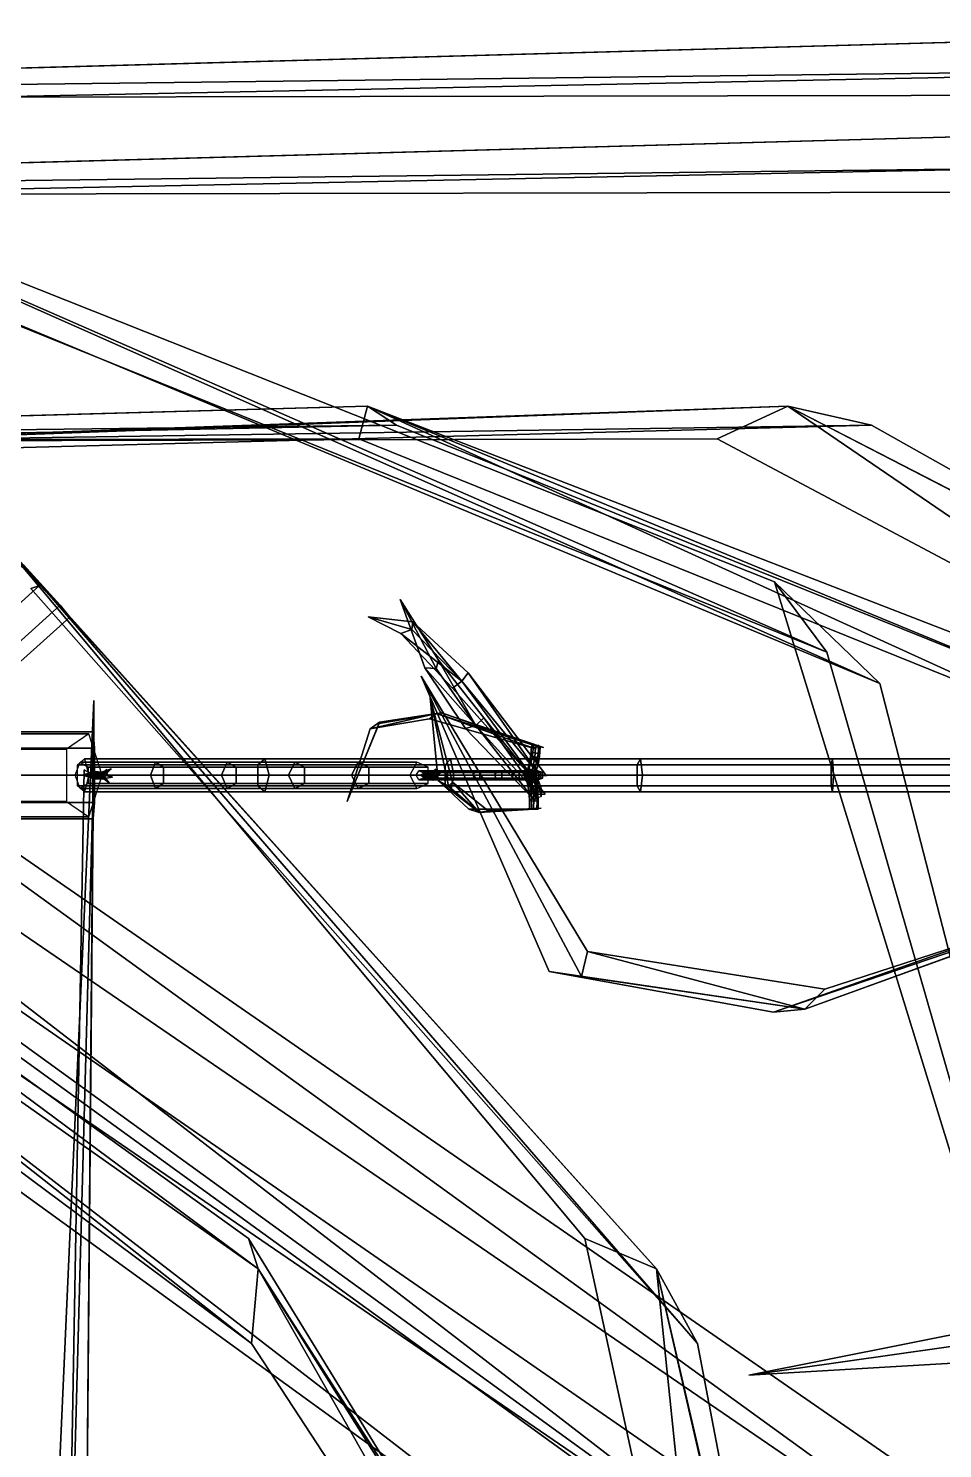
# Model space of a CAD drawing. Header units: metres. Extents: x -236 to 197, y -84 to 78.
# Drawn here: x 117.53 to 139.28, y -16.02 to 17.78 of the extents above; entities that cross this region are included whole.
import ezdxf

# ---------------------------------------------------------------- set-up
doc = ezdxf.new("R2010")
doc.units = ezdxf.units.M

msp = doc.modelspace()

# ---------------------------------------------------------------- linework, layer by layer
at = {"layer": 'Lacypla_Intrnd', "color": 3}
for points in [[(113.097, 0.991, 480.219), (118.965, 0.991, 483.172), (118.441, 0.622, 484.213), (112.522, 0.622, 481.233)], [(113.45, 0, 479.596), (119.287, 0, 482.532), (118.965, 0.991, 483.172), (113.097, 0.991, 480.219)], [(112.522, 0.622, 481.233), (118.441, 0.622, 484.213), (118.441, -0.622, 484.213), (112.522, -0.622, 481.233)], [(113.097, -0.991, 480.219), (118.965, -0.991, 483.172), (119.287, 0, 482.532), (113.45, 0, 479.596)], [(118.764, 0.314, 483.554), (120.556, 0.314, 484.627), (120.439, 0, 484.822), (118.647, 0, 483.748)], [(118.647, 0, 483.748), (120.439, 0, 484.822), (120.556, -0.314, 484.627), (118.764, -0.314, 483.554)], [(118.954, 0.197, 483.236), (120.746, 0.197, 484.31), (120.556, 0.314, 484.627), (118.764, 0.314, 483.554)], [(118.954, -0.197, 483.236), (120.746, -0.197, 484.31), (120.746, 0.197, 484.31), (118.954, 0.197, 483.236)], [(120.556, 0.314, 484.627), (122.257, 0.314, 485.826), (122.126, 0, 486.012), (120.439, 0, 484.822)], [(120.439, 0, 484.822), (122.126, 0, 486.012), (122.257, -0.314, 485.826), (120.556, -0.314, 484.627)], [(120.746, 0.197, 484.31), (122.47, 0.197, 485.524), (122.257, 0.314, 485.826), (120.556, 0.314, 484.627)], [(120.746, -0.197, 484.31), (122.47, -0.197, 485.524), (122.47, 0.197, 485.524), (120.746, 0.197, 484.31)], [(122.257, 0.314, 485.826), (123.866, 0.314, 487.146), (123.722, 0, 487.322), (122.126, 0, 486.012)], [(122.126, 0, 486.012), (123.722, 0, 487.322), (123.866, -0.314, 487.146), (122.257, -0.314, 485.826)], [(122.47, 0.197, 485.524), (124.1, 0.197, 486.861), (123.866, 0.314, 487.146), (122.257, 0.314, 485.826)], [(122.47, -0.197, 485.524), (124.1, -0.197, 486.861), (124.1, 0.197, 486.861), (122.47, 0.197, 485.524)], [(123.866, 0.314, 487.146), (125.373, 0.314, 488.582), (125.216, 0, 488.746), (123.722, 0, 487.322)], [(123.722, 0, 487.322), (125.216, 0, 488.746), (125.373, -0.314, 488.582), (123.866, -0.314, 487.146)], [(124.1, 0.197, 486.861), (125.628, 0.197, 488.314), (125.373, 0.314, 488.582), (123.866, 0.314, 487.146)], [(124.1, -0.197, 486.861), (125.628, -0.197, 488.314), (125.628, 0.197, 488.314), (124.1, 0.197, 486.861)], [(125.373, 0.314, 488.582), (126.77, 0.314, 490.124), (126.602, 0, 490.276), (125.216, 0, 488.746)], [(125.216, 0, 488.746), (126.602, 0, 490.276), (126.77, -0.314, 490.124), (125.373, -0.314, 488.582)], [(125.628, 0.197, 488.314), (127.044, 0.197, 489.875), (126.77, 0.314, 490.124), (125.373, 0.314, 488.582)], [(125.628, -0.197, 488.314), (127.044, -0.197, 489.875), (127.044, 0.197, 489.875), (125.628, 0.197, 488.314)], [(118.764, -0.314, 483.554), (120.556, -0.314, 484.627), (120.746, -0.197, 484.31), (118.954, -0.197, 483.236)], [(120.556, -0.314, 484.627), (122.257, -0.314, 485.826), (122.47, -0.197, 485.524), (120.746, -0.197, 484.31)], [(122.257, -0.314, 485.826), (123.866, -0.314, 487.146), (124.1, -0.197, 486.861), (122.47, -0.197, 485.524)], [(123.866, -0.314, 487.146), (125.373, -0.314, 488.582), (125.628, -0.197, 488.314), (124.1, -0.197, 486.861)], [(125.373, -0.314, 488.582), (126.77, -0.314, 490.124), (127.044, -0.197, 489.875), (125.628, -0.197, 488.314)], [(112.522, -0.622, 481.233), (118.441, -0.622, 484.213), (118.965, -0.991, 483.172), (113.097, -0.991, 480.219)]]:
    msp.add_3dface(points, dxfattribs=at)
at = {"layer": 'Lacypla_Leaf', "color": 3}
for points in [[(92.411, 16.139, 301.351), (151.398, 17.776, 301.731), (90.454, 16.091, 298.095)], [(92.411, 16.139, 301.351), (90.454, 16.091, 298.095), (151.398, 17.776, 301.731)], [(90.454, 16.091, 298.095), (151.635, 16.201, 296.396), (151.398, 17.776, 301.731)], [(90.454, 16.091, 298.095), (151.398, 17.776, 301.731), (151.635, 16.201, 296.396)], [(152.168, 16.866, 306.889), (92.411, 16.139, 301.351), (151.398, 17.776, 301.731)], [(152.168, 16.866, 306.889), (151.398, 17.776, 301.731), (92.411, 16.139, 301.351)], [(92.411, 16.139, 301.351), (152.168, 16.866, 306.889), (89.847, 15.6, 303.943)], [(92.411, 16.139, 301.351), (89.847, 15.6, 303.943), (152.168, 16.866, 306.889)], [(107.203, 15.77, 506.805), (136.524, 2.932, 517.215), (106.753, 14.963, 511.409)], [(107.203, 15.77, 506.805), (106.753, 14.963, 511.409), (136.524, 2.932, 517.215)], [(108.556, 14.373, 502.265), (137.781, 2.184, 510.312), (107.203, 15.77, 506.805)], [(108.556, 14.373, 502.265), (107.203, 15.77, 506.805), (137.781, 2.184, 510.312)], [(107.203, 15.77, 506.805), (137.781, 2.184, 510.312), (135.28, 4.603, 514.048)], [(107.203, 15.77, 506.805), (135.28, 4.603, 514.048), (137.781, 2.184, 510.312)], [(135.28, 4.603, 514.048), (136.524, 2.932, 517.215), (107.203, 15.77, 506.805)], [(135.28, 4.603, 514.048), (107.203, 15.77, 506.805), (136.524, 2.932, 517.215)], [(90.239, 13.826, 645.69), (140.774, 15.229, 646.016), (88.562, 13.785, 642.901)], [(90.239, 13.826, 645.69), (88.562, 13.785, 642.901), (140.774, 15.229, 646.016)], [(88.562, 13.785, 642.901), (140.977, 13.88, 641.446), (140.774, 15.229, 646.016)], [(88.562, 13.785, 642.901), (140.774, 15.229, 646.016), (140.977, 13.88, 641.446)], [(141.433, 14.45, 650.435), (90.239, 13.826, 645.69), (140.774, 15.229, 646.016)], [(141.433, 14.45, 650.435), (140.774, 15.229, 646.016), (90.239, 13.826, 645.69)], [(90.239, 13.826, 645.69), (141.433, 14.45, 650.435), (88.042, 13.364, 647.911)], [(90.239, 13.826, 645.69), (88.042, 13.364, 647.911), (141.433, 14.45, 650.435)], [(98.476, 9.164, 306.583), (146.607, -23.775, 297.598), (97.439, 11.866, 304.12)], [(98.476, 9.164, 306.583), (97.439, 11.866, 304.12), (146.607, -23.775, 297.598)], [(97.439, 11.866, 304.12), (146.809, -22.301, 292.233), (146.607, -23.775, 297.598)], [(97.439, 11.866, 304.12), (146.607, -23.775, 297.598), (146.809, -22.301, 292.233)], [(95.435, 7.851, 650.173), (136.669, -20.369, 642.475), (94.547, 10.166, 648.063)], [(95.435, 7.851, 650.173), (94.547, 10.166, 648.063), (136.669, -20.369, 642.475)], [(94.547, 10.166, 648.063), (136.842, -19.105, 637.879), (136.669, -20.369, 642.475)], [(94.547, 10.166, 648.063), (136.669, -20.369, 642.475), (136.842, -19.105, 637.879)], [(98.476, 9.164, 306.583), (145.817, -27.362, 301.411), (95.668, 9, 308.965)], [(98.476, 9.164, 306.583), (95.668, 9, 308.965), (145.817, -27.362, 301.411)], [(145.817, -27.362, 301.411), (98.476, 9.164, 306.583), (146.607, -23.775, 297.598)], [(145.817, -27.362, 301.411), (146.607, -23.775, 297.598), (98.476, 9.164, 306.583)], [(96.641, 7.976, 742.386), (125.595, 8.785, 739.004), (95.484, 7.952, 740.907)], [(96.641, 7.976, 742.386), (95.484, 7.952, 740.907), (125.595, 8.785, 739.004)], [(95.484, 7.952, 740.907), (125.388, 8.007, 736.373), (125.595, 8.785, 739.004)], [(95.484, 7.952, 740.907), (125.595, 8.785, 739.004), (125.388, 8.007, 736.373)], [(126.285, 8.335, 741.487), (96.641, 7.976, 742.386), (125.595, 8.785, 739.004)], [(126.285, 8.335, 741.487), (125.595, 8.785, 739.004), (96.641, 7.976, 742.386)], [(113.872, 7.976, 446.71), (135.597, 8.785, 427.273), (112.074, 7.952, 446.167)], [(113.872, 7.976, 446.71), (112.074, 7.952, 446.167), (135.597, 8.785, 427.273)], [(112.074, 7.952, 446.167), (133.913, 8.007, 425.241), (135.597, 8.785, 427.273)], [(112.074, 7.952, 446.167), (135.597, 8.785, 427.273), (133.913, 8.007, 425.241)], [(137.59, 8.335, 428.906), (113.872, 7.976, 446.71), (135.597, 8.785, 427.273)], [(137.59, 8.335, 428.906), (135.597, 8.785, 427.273), (113.872, 7.976, 446.71)], [(125.388, 8.007, 736.373), (142.19, 1.217, 734.696), (125.595, 8.785, 739.004)], [(125.388, 8.007, 736.373), (125.595, 8.785, 739.004), (142.19, 1.217, 734.696)], [(125.595, 8.785, 739.004), (142.19, 1.217, 734.696), (141.639, 2.564, 737.14)], [(125.595, 8.785, 739.004), (141.639, 2.564, 737.14), (142.19, 1.217, 734.696)], [(141.639, 2.564, 737.14), (142.921, 1.633, 738.536), (125.595, 8.785, 739.004)], [(141.639, 2.564, 737.14), (125.595, 8.785, 739.004), (142.921, 1.633, 738.536)], [(125.595, 8.785, 739.004), (142.921, 1.633, 738.536), (126.285, 8.335, 741.487)], [(125.595, 8.785, 739.004), (126.285, 8.335, 741.487), (142.921, 1.633, 738.536)], [(133.913, 8.007, 425.241), (146.684, 1.217, 414.196), (135.597, 8.785, 427.273)], [(133.913, 8.007, 425.241), (135.597, 8.785, 427.273), (146.684, 1.217, 414.196)], [(135.597, 8.785, 427.273), (146.684, 1.217, 414.196), (147.641, 2.564, 416.51)], [(135.597, 8.785, 427.273), (147.641, 2.564, 416.51), (146.684, 1.217, 414.196)], [(147.641, 2.564, 416.51), (149.493, 1.633, 416.914), (135.597, 8.785, 427.273)], [(147.641, 2.564, 416.51), (135.597, 8.785, 427.273), (149.493, 1.633, 416.914)], [(135.597, 8.785, 427.273), (149.493, 1.633, 416.914), (137.59, 8.335, 428.906)], [(135.597, 8.785, 427.273), (137.59, 8.335, 428.906), (149.493, 1.633, 416.914)], [(96.641, 7.976, 742.386), (126.285, 8.335, 741.487), (95.54, 7.709, 743.812)], [(96.641, 7.976, 742.386), (95.54, 7.709, 743.812), (126.285, 8.335, 741.487)], [(113.872, 7.976, 446.71), (137.59, 8.335, 428.906), (113.793, 7.709, 448.51)], [(113.872, 7.976, 446.71), (113.793, 7.709, 448.51), (137.59, 8.335, 428.906)], [(95.435, 7.851, 650.173), (135.993, -23.441, 645.742), (93.029, 7.711, 652.213)], [(95.435, 7.851, 650.173), (93.029, 7.711, 652.213), (135.993, -23.441, 645.742)], [(135.993, -23.441, 645.742), (95.435, 7.851, 650.173), (136.669, -20.369, 642.475)], [(135.993, -23.441, 645.742), (136.669, -20.369, 642.475), (95.435, 7.851, 650.173)], [(99.932, 4.529, 744.585), (122.995, -11.749, 737.267), (99.275, 5.864, 743.44)], [(99.932, 4.529, 744.585), (99.275, 5.864, 743.44), (122.995, -11.749, 737.267)], [(99.275, 5.864, 743.44), (122.77, -11.021, 734.623), (122.995, -11.749, 737.267)], [(99.275, 5.864, 743.44), (122.995, -11.749, 737.267), (122.77, -11.021, 734.623)], [(117.829, 4.529, 446.613), (132.471, -11.749, 427.35), (116.632, 5.864, 446.055)], [(117.829, 4.529, 446.613), (116.632, 5.864, 446.055), (132.471, -11.749, 427.35)], [(116.632, 5.864, 446.055), (130.764, -11.021, 425.318), (132.471, -11.749, 427.35)], [(116.632, 5.864, 446.055), (132.471, -11.749, 427.35), (130.764, -11.021, 425.318)], [(99.932, 4.529, 744.585), (122.838, -13.522, 739.185), (98.699, 4.448, 745.923)], [(99.932, 4.529, 744.585), (98.699, 4.448, 745.923), (122.838, -13.522, 739.185)], [(122.838, -13.522, 739.185), (99.932, 4.529, 744.585), (122.995, -11.749, 737.267)], [(122.838, -13.522, 739.185), (122.995, -11.749, 737.267), (99.932, 4.529, 744.585)], [(117.829, 4.529, 446.613), (133.447, -13.522, 429.008), (117.591, 4.448, 448.417)], [(117.829, 4.529, 446.613), (117.591, 4.448, 448.417), (133.447, -13.522, 429.008)], [(133.447, -13.522, 429.008), (117.829, 4.529, 446.613), (132.471, -11.749, 427.35)], [(133.447, -13.522, 429.008), (132.471, -11.749, 427.35), (117.829, 4.529, 446.613)], [(137.781, 2.184, 510.312), (146.809, -32.825, 513.619), (135.28, 4.603, 514.048)], [(137.781, 2.184, 510.312), (135.28, 4.603, 514.048), (146.809, -32.825, 513.619)], [(146.809, -32.825, 513.619), (136.524, 2.932, 517.215), (135.28, 4.603, 514.048)], [(146.809, -32.825, 513.619), (135.28, 4.603, 514.048), (136.524, 2.932, 517.215)], [(126.962, 2.559, 498.862), (126.371, 4.184, 497.772), (127.23, 2.539, 498.962)], [(126.962, 2.559, 498.862), (127.23, 2.539, 498.962), (126.371, 4.184, 497.772)], [(126.371, 4.184, 497.772), (127.287, 2.742, 499), (127.23, 2.539, 498.962)], [(126.371, 4.184, 497.772), (127.23, 2.539, 498.962), (127.287, 2.742, 499)], [(126.393, 3.378, 496.592), (125.612, 3.774, 494.745), (126.655, 3.472, 496.664)], [(126.393, 3.378, 496.592), (126.655, 3.472, 496.664), (125.612, 3.774, 494.745)], [(125.612, 3.774, 494.745), (126.675, 3.656, 496.558), (126.655, 3.472, 496.664)], [(125.612, 3.774, 494.745), (126.655, 3.472, 496.664), (126.675, 3.656, 496.558)], [(100.392, 0, 308.236), (125.775, -44.941, 279.628), (101.199, 3.609, 307.363)], [(100.392, 0, 308.236), (101.199, 3.609, 307.363), (125.775, -44.941, 279.628)], [(101.199, 3.609, 307.363), (127.384, -41.597, 275.477), (125.775, -44.941, 279.628)], [(101.199, 3.609, 307.363), (125.775, -44.941, 279.628), (127.384, -41.597, 275.477)], [(127.84, 2.244, 497.047), (126.393, 3.378, 496.592), (126.655, 3.472, 496.664)], [(127.84, 2.244, 497.047), (126.655, 3.472, 496.664), (126.393, 3.378, 496.592)], [(126.655, 3.472, 496.664), (126.675, 3.656, 496.558), (127.84, 2.244, 497.047)], [(126.655, 3.472, 496.664), (127.84, 2.244, 497.047), (126.675, 3.656, 496.558)], [(127.84, 2.244, 497.047), (126.675, 3.656, 496.558), (127.993, 2.44, 496.957)], [(127.84, 2.244, 497.047), (127.993, 2.44, 496.957), (126.675, 3.656, 496.558)], [(97.077, 0, 651.589), (118.822, -38.501, 627.08), (97.767, 3.092, 650.841)], [(97.077, 0, 651.589), (97.767, 3.092, 650.841), (118.822, -38.501, 627.08)], [(97.767, 3.092, 650.841), (120.201, -35.637, 623.524), (118.822, -38.501, 627.08)], [(97.767, 3.092, 650.841), (118.822, -38.501, 627.08), (120.201, -35.637, 623.524)], [(127.619, 2.077, 497.025), (126.393, 3.378, 496.592), (127.84, 2.244, 497.047)], [(127.619, 2.077, 497.025), (127.84, 2.244, 497.047), (126.393, 3.378, 496.592)], [(127.23, 2.539, 498.962), (127.287, 2.742, 499), (128.174, 1.187, 498.38)], [(127.23, 2.539, 498.962), (128.174, 1.187, 498.38), (127.287, 2.742, 499)], [(128.174, 1.187, 498.38), (127.287, 2.742, 499), (128.362, 1.366, 498.43)], [(128.174, 1.187, 498.38), (128.362, 1.366, 498.43), (127.287, 2.742, 499)], [(127.93, 1.114, 498.268), (126.962, 2.559, 498.862), (128.174, 1.187, 498.38)], [(127.93, 1.114, 498.268), (128.174, 1.187, 498.38), (126.962, 2.559, 498.862)], [(128.174, 1.187, 498.38), (126.962, 2.559, 498.862), (127.23, 2.539, 498.962)], [(128.174, 1.187, 498.38), (127.23, 2.539, 498.962), (126.962, 2.559, 498.862)], [(127.993, 2.44, 496.957), (129.686, 0, 496.557), (127.84, 2.244, 497.047)], [(127.993, 2.44, 496.957), (127.84, 2.244, 497.047), (129.686, 0, 496.557)], [(129.686, 0, 496.557), (127.993, 2.44, 496.957), (129.856, -0.013, 496.487)], [(129.686, 0, 496.557), (129.856, -0.013, 496.487), (127.993, 2.44, 496.957)], [(130.834, -4.189, 475.493), (126.871, 2.36, 474.424), (130.691, -4.786, 476.39)], [(130.834, -4.189, 475.493), (130.691, -4.786, 476.39), (126.871, 2.36, 474.424)], [(126.871, 2.36, 474.424), (129.915, -4.669, 476.581), (130.691, -4.786, 476.39)], [(126.871, 2.36, 474.424), (130.691, -4.786, 476.39), (129.915, -4.669, 476.581)], [(129.629, -0.18, 496.573), (127.619, 2.077, 497.025), (127.84, 2.244, 497.047)], [(129.629, -0.18, 496.573), (127.84, 2.244, 497.047), (127.619, 2.077, 497.025)], [(129.686, 0, 496.557), (127.84, 2.244, 497.047), (129.629, -0.18, 496.573)], [(129.686, 0, 496.557), (129.629, -0.18, 496.573), (127.84, 2.244, 497.047)], [(119.085, 1.784, 445.995), (118.091, -20.557, 425.63), (118.879, -22.209, 427.683)], [(119.085, 1.784, 445.995), (118.879, -22.209, 427.683), (118.091, -20.557, 425.63)], [(119.079, 0, 446.582), (118.879, -22.209, 427.683), (119.085, 1.784, 445.995)], [(119.079, 0, 446.582), (119.085, 1.784, 445.995), (118.879, -22.209, 427.683)], [(127.276, -0.123, 500.118), (127.085, 1.848, 500.625), (127.528, -0.259, 500.149)], [(127.276, -0.123, 500.118), (127.528, -0.259, 500.149), (127.085, 1.848, 500.625)], [(127.085, 1.848, 500.625), (127.617, -0.165, 500.318), (127.528, -0.259, 500.149)], [(127.085, 1.848, 500.625), (127.528, -0.259, 500.149), (127.617, -0.165, 500.318)], [(127.071, 1.346, 494.837), (125.663, 1.108, 493.678), (127.242, 1.472, 494.658)], [(127.071, 1.346, 494.837), (127.242, 1.472, 494.658), (125.663, 1.108, 493.678)], [(127.242, 1.472, 494.658), (125.663, 1.108, 493.678), (125.882, 1.266, 493.579)], [(127.242, 1.472, 494.658), (125.882, 1.266, 493.579), (125.663, 1.108, 493.678)], [(127.242, 1.472, 494.658), (125.876, 1.235, 493.368), (127.358, 1.491, 494.421)], [(127.242, 1.472, 494.658), (127.358, 1.491, 494.421), (125.876, 1.235, 493.368)], [(125.882, 1.266, 493.579), (125.876, 1.235, 493.368), (127.242, 1.472, 494.658)], [(125.882, 1.266, 493.579), (127.242, 1.472, 494.658), (125.876, 1.235, 493.368)], [(129.59, 0.632, 496.415), (127.071, 1.346, 494.837), (127.242, 1.472, 494.658)], [(129.59, 0.632, 496.415), (127.242, 1.472, 494.658), (127.071, 1.346, 494.837)], [(127.358, 1.491, 494.421), (129.606, 0.691, 496.235), (127.242, 1.472, 494.658)], [(127.358, 1.491, 494.421), (127.242, 1.472, 494.658), (129.606, 0.691, 496.235)], [(129.606, 0.691, 496.235), (127.242, 1.472, 494.658), (129.59, 0.632, 496.415)], [(129.606, 0.691, 496.235), (129.59, 0.632, 496.415), (127.242, 1.472, 494.658)], [(129.606, 0.691, 496.235), (127.358, 1.491, 494.421), (129.783, 0.662, 496.194)], [(129.606, 0.691, 496.235), (129.783, 0.662, 496.194), (127.358, 1.491, 494.421)], [(128.362, 1.366, 498.43), (129.656, -0.458, 496.434), (128.174, 1.187, 498.38)], [(128.362, 1.366, 498.43), (128.174, 1.187, 498.38), (129.656, -0.458, 496.434)], [(129.656, -0.458, 496.434), (128.362, 1.366, 498.43), (129.825, -0.449, 496.362)], [(129.656, -0.458, 496.434), (129.825, -0.449, 496.362), (128.362, 1.366, 498.43)], [(125.663, 1.108, 493.678), (125.111, -0.624, 492.744), (125.882, 1.266, 493.579)], [(125.663, 1.108, 493.678), (125.882, 1.266, 493.579), (125.111, -0.624, 492.744)], [(125.111, -0.624, 492.744), (125.876, 1.235, 493.368), (125.882, 1.266, 493.579)], [(125.111, -0.624, 492.744), (125.882, 1.266, 493.579), (125.876, 1.235, 493.368)], [(129.569, -0.593, 496.333), (127.93, 1.114, 498.268), (128.174, 1.187, 498.38)], [(129.569, -0.593, 496.333), (128.174, 1.187, 498.38), (127.93, 1.114, 498.268)], [(129.656, -0.458, 496.434), (128.174, 1.187, 498.38), (129.569, -0.593, 496.333)], [(129.656, -0.458, 496.434), (129.569, -0.593, 496.333), (128.174, 1.187, 498.38)], [(116.265, -41.866, 628.725), (97.077, 0, 651.589), (118.822, -38.501, 627.08)], [(116.265, -41.866, 628.725), (118.822, -38.501, 627.08), (97.077, 0, 651.589)], [(100.392, 0, 308.236), (122.79, -48.869, 281.548), (97.612, 0.262, 310.642)], [(100.392, 0, 308.236), (97.612, 0.262, 310.642), (122.79, -48.869, 281.548)], [(119.079, 0, 446.582), (118.423, -24.15, 429.377), (118.86, 0.129, 448.386)], [(119.079, 0, 446.582), (118.86, 0.129, 448.386), (118.423, -24.15, 429.377)], [(118.423, -24.15, 429.377), (119.079, 0, 446.582), (118.879, -22.209, 427.683)], [(118.423, -24.15, 429.377), (118.879, -22.209, 427.683), (119.079, 0, 446.582)], [(122.79, -48.869, 281.548), (100.392, 0, 308.236), (125.775, -44.941, 279.628)], [(122.79, -48.869, 281.548), (125.775, -44.941, 279.628), (100.392, 0, 308.236)], [(128.008, -0.809, 498.577), (127.276, -0.123, 500.118), (128.251, -0.888, 498.686)], [(128.008, -0.809, 498.577), (128.251, -0.888, 498.686), (127.276, -0.123, 500.118)], [(128.251, -0.888, 498.686), (127.276, -0.123, 500.118), (127.528, -0.259, 500.149)], [(128.251, -0.888, 498.686), (127.528, -0.259, 500.149), (127.276, -0.123, 500.118)], [(127.528, -0.259, 500.149), (127.617, -0.165, 500.318), (128.251, -0.888, 498.686)], [(127.528, -0.259, 500.149), (128.251, -0.888, 498.686), (127.617, -0.165, 500.318)], [(128.251, -0.888, 498.686), (127.617, -0.165, 500.318), (128.464, -0.842, 498.836)], [(128.251, -0.888, 498.686), (128.464, -0.842, 498.836), (127.617, -0.165, 500.318)], [(129.457, -0.803, 495.886), (128.008, -0.809, 498.577), (128.251, -0.888, 498.686)], [(129.457, -0.803, 495.886), (128.251, -0.888, 498.686), (128.008, -0.809, 498.577)], [(129.559, -0.806, 496.046), (128.251, -0.888, 498.686), (129.457, -0.803, 495.886)], [(129.559, -0.806, 496.046), (129.457, -0.803, 495.886), (128.251, -0.888, 498.686)], [(128.464, -0.842, 498.836), (129.559, -0.806, 496.046), (128.251, -0.888, 498.686)], [(128.464, -0.842, 498.836), (128.251, -0.888, 498.686), (129.559, -0.806, 496.046)], [(129.559, -0.806, 496.046), (128.464, -0.842, 498.836), (129.732, -0.779, 495.99)], [(129.559, -0.806, 496.046), (129.732, -0.779, 495.99), (128.464, -0.842, 498.836)], [(144.131, -2.614, 487.286), (135.252, -5.639, 480.922), (144.161, -2.503, 487.972)], [(144.131, -2.614, 487.286), (144.161, -2.503, 487.972), (135.252, -5.639, 480.922)], [(135.252, -5.639, 480.922), (144.131, -2.614, 487.286), (135.999, -5.569, 480.26)], [(135.252, -5.639, 480.922), (135.999, -5.569, 480.26), (144.131, -2.614, 487.286)], [(144.131, -2.614, 487.286), (135.999, -5.569, 480.26), (144.77, -2.392, 487.046)], [(144.131, -2.614, 487.286), (144.77, -2.392, 487.046), (135.999, -5.569, 480.26)], [(144.77, -2.392, 487.046), (136.478, -5.09, 479.456), (135.999, -5.569, 480.26)], [(144.77, -2.392, 487.046), (135.999, -5.569, 480.26), (136.478, -5.09, 479.456)], [(135.999, -5.569, 480.26), (130.834, -4.189, 475.493), (130.691, -4.786, 476.39)], [(135.999, -5.569, 480.26), (130.691, -4.786, 476.39), (130.834, -4.189, 475.493)], [(136.478, -5.09, 479.456), (130.834, -4.189, 475.493), (135.999, -5.569, 480.26)], [(136.478, -5.09, 479.456), (135.999, -5.569, 480.26), (130.834, -4.189, 475.493)], [(130.691, -4.786, 476.39), (129.915, -4.669, 476.581), (135.999, -5.569, 480.26)], [(130.691, -4.786, 476.39), (135.999, -5.569, 480.26), (129.915, -4.669, 476.581)], [(135.999, -5.569, 480.26), (129.915, -4.669, 476.581), (135.252, -5.639, 480.922)], [(135.999, -5.569, 480.26), (135.252, -5.639, 480.922), (129.915, -4.669, 476.581)], [(122.77, -11.021, 734.623), (131.537, -25.329, 727.578), (122.995, -11.749, 737.267)], [(122.77, -11.021, 734.623), (122.995, -11.749, 737.267), (131.537, -25.329, 727.578)], [(130.764, -11.021, 425.318), (133.875, -25.329, 414.51), (132.471, -11.749, 427.35)], [(130.764, -11.021, 425.318), (132.471, -11.749, 427.35), (133.875, -25.329, 414.51)], [(122.995, -11.749, 737.267), (131.739, -27.132, 731.065), (122.838, -13.522, 739.185)], [(122.995, -11.749, 737.267), (122.838, -13.522, 739.185), (131.739, -27.132, 731.065)], [(122.995, -11.749, 737.267), (131.537, -25.329, 727.578), (131.575, -25.13, 730.415)], [(122.995, -11.749, 737.267), (131.575, -25.13, 730.415), (131.537, -25.329, 727.578)], [(131.575, -25.13, 730.415), (131.739, -27.132, 731.065), (122.995, -11.749, 737.267)], [(131.575, -25.13, 730.415), (122.995, -11.749, 737.267), (131.739, -27.132, 731.065)], [(132.471, -11.749, 427.35), (133.875, -25.329, 414.51), (135.54, -25.13, 416.808)], [(132.471, -11.749, 427.35), (135.54, -25.13, 416.808), (133.875, -25.329, 414.51)], [(135.54, -25.13, 416.808), (136.048, -27.132, 417.244), (132.471, -11.749, 427.35)], [(135.54, -25.13, 416.808), (132.471, -11.749, 427.35), (136.048, -27.132, 417.244)], [(132.471, -11.749, 427.35), (136.048, -27.132, 417.244), (133.447, -13.522, 429.008)], [(132.471, -11.749, 427.35), (133.447, -13.522, 429.008), (136.048, -27.132, 417.244)], [(142.19, -12.775, 475.214), (134.671, -14.274, 474.233), (142.718, -13.131, 476.095)], [(142.19, -12.775, 475.214), (142.718, -13.131, 476.095), (134.671, -14.274, 474.233)], [(134.671, -14.274, 474.233), (142.35, -13.826, 476.276), (142.718, -13.131, 476.095)], [(134.671, -14.274, 474.233), (142.718, -13.131, 476.095), (142.35, -13.826, 476.276)]]:
    msp.add_3dface(points, dxfattribs=at)
at = {"layer": 'Lacypla_Mrstm', "color": 3}
for points in [[(118.818, 0, 483.464), (119.082, 0.092, 483.584), (119.077, 0.009, 483.605)], [(118.818, 0, 483.464), (119.077, 0.009, 483.605), (119.082, 0.092, 483.584)], [(119.087, -0.002, 483.586), (119.082, 0.072, 483.595), (118.818, 0, 483.464)], [(119.087, -0.002, 483.586), (118.818, 0, 483.464), (119.082, 0.072, 483.595)], [(118.818, 0, 483.464), (119.039, 0.04, 483.669), (119.076, -0.006, 483.607)], [(118.818, 0, 483.464), (119.076, -0.006, 483.607), (119.039, 0.04, 483.669)], [(119.084, 0.011, 483.592), (119.051, 0.024, 483.657), (118.818, 0, 483.464)], [(119.084, 0.011, 483.592), (118.818, 0, 483.464), (119.051, 0.024, 483.657)], [(119.082, -0.013, 483.595), (119.112, 0.021, 483.536), (118.818, 0, 483.464)], [(119.082, -0.013, 483.595), (118.818, 0, 483.464), (119.112, 0.021, 483.536)], [(118.818, 0, 483.464), (119.117, 0.015, 483.513), (119.084, 0.011, 483.592)], [(118.818, 0, 483.464), (119.084, 0.011, 483.592), (119.117, 0.015, 483.513)], [(119.077, 0.009, 483.605), (119.062, -0.058, 483.635), (118.818, 0, 483.464)], [(119.077, 0.009, 483.605), (118.818, 0, 483.464), (119.062, -0.058, 483.635)], [(119.076, -0.006, 483.607), (119.1, -0.059, 483.56), (118.818, 0, 483.464)], [(119.076, -0.006, 483.607), (118.818, 0, 483.464), (119.1, -0.059, 483.56)], [(118.818, 0, 483.464), (119.047, -0.066, 483.652), (119.082, -0.013, 483.595)], [(118.818, 0, 483.464), (119.082, -0.013, 483.595), (119.047, -0.066, 483.652)], [(118.818, 0, 483.464), (119.095, -0.082, 483.557), (119.087, -0.002, 483.586)], [(118.818, 0, 483.464), (119.087, -0.002, 483.586), (119.095, -0.082, 483.557)], [(119.039, 0.04, 483.669), (119.271, 0.073, 483.75), (119.076, -0.006, 483.607)], [(119.039, 0.04, 483.669), (119.076, -0.006, 483.607), (119.271, 0.073, 483.75)], [(119.26, -0.032, 483.771), (119.051, 0.024, 483.657), (119.084, 0.011, 483.592)], [(119.26, -0.032, 483.771), (119.084, 0.011, 483.592), (119.051, 0.024, 483.657)], [(119.298, -0.081, 483.696), (119.062, -0.058, 483.635), (119.077, 0.009, 483.605)], [(119.298, -0.081, 483.696), (119.077, 0.009, 483.605), (119.062, -0.058, 483.635)], [(119.076, -0.006, 483.607), (119.271, 0.073, 483.75), (119.291, 0.011, 483.709)], [(119.076, -0.006, 483.607), (119.291, 0.011, 483.709), (119.271, 0.073, 483.75)], [(119.33, -0.017, 483.633), (119.076, -0.006, 483.607), (119.291, 0.011, 483.709)], [(119.33, -0.017, 483.633), (119.291, 0.011, 483.709), (119.076, -0.006, 483.607)], [(119.082, 0.092, 483.584), (119.318, 0.072, 483.656), (119.077, 0.009, 483.605)], [(119.082, 0.092, 483.584), (119.077, 0.009, 483.605), (119.318, 0.072, 483.656)], [(119.077, 0.009, 483.605), (119.318, 0.072, 483.656), (119.298, 0.009, 483.696)], [(119.077, 0.009, 483.605), (119.298, 0.009, 483.696), (119.318, 0.072, 483.656)], [(119.298, -0.081, 483.696), (119.077, 0.009, 483.605), (119.298, 0.009, 483.696)], [(119.298, -0.081, 483.696), (119.298, 0.009, 483.696), (119.077, 0.009, 483.605)], [(119.27, 0.061, 483.752), (119.082, 0.072, 483.595), (119.087, -0.002, 483.586)], [(119.27, 0.061, 483.752), (119.087, -0.002, 483.586), (119.082, 0.072, 483.595)], [(119.312, 0.07, 483.668), (119.082, -0.013, 483.595), (119.288, -0.002, 483.716)], [(119.312, 0.07, 483.668), (119.288, -0.002, 483.716), (119.082, -0.013, 483.595)], [(119.312, 0.07, 483.668), (119.112, 0.021, 483.536), (119.082, -0.013, 483.595)], [(119.312, 0.07, 483.668), (119.082, -0.013, 483.595), (119.112, 0.021, 483.536)], [(119.117, 0.015, 483.513), (119.332, -0.03, 483.629), (119.084, 0.011, 483.592)], [(119.117, 0.015, 483.513), (119.084, 0.011, 483.592), (119.332, -0.03, 483.629)], [(119.084, 0.011, 483.592), (119.332, -0.03, 483.629), (119.299, -0.006, 483.694)], [(119.084, 0.011, 483.592), (119.299, -0.006, 483.694), (119.332, -0.03, 483.629)], [(119.26, -0.032, 483.771), (119.084, 0.011, 483.592), (119.299, -0.006, 483.694)], [(119.26, -0.032, 483.771), (119.299, -0.006, 483.694), (119.084, 0.011, 483.592)], [(119.27, 0.061, 483.752), (119.087, -0.002, 483.586), (119.293, -0.013, 483.706)], [(119.27, 0.061, 483.752), (119.293, -0.013, 483.706), (119.087, -0.002, 483.586)], [(119.255, -0.026, 483.781), (119.4, 0.142, 483.885), (119.288, -0.002, 483.716)], [(119.255, -0.026, 483.781), (119.288, -0.002, 483.716), (119.4, 0.142, 483.885)], [(119.374, -0.064, 483.936), (119.27, 0.061, 483.752), (119.293, -0.013, 483.706)], [(119.374, -0.064, 483.936), (119.293, -0.013, 483.706), (119.27, 0.061, 483.752)], [(119.271, 0.073, 483.75), (119.496, 0.152, 483.695), (119.291, 0.011, 483.709)], [(119.271, 0.073, 483.75), (119.291, 0.011, 483.709), (119.496, 0.152, 483.695)], [(119.4, 0.142, 483.885), (119.312, 0.07, 483.668), (119.288, -0.002, 483.716)], [(119.4, 0.142, 483.885), (119.288, -0.002, 483.716), (119.312, 0.07, 483.668)], [(119.496, 0.152, 483.695), (119.33, -0.017, 483.633), (119.291, 0.011, 483.709)], [(119.496, 0.152, 483.695), (119.291, 0.011, 483.709), (119.33, -0.017, 483.633)], [(119.318, 0.072, 483.656), (119.53, -0.046, 483.626), (119.298, 0.009, 483.696)], [(119.318, 0.072, 483.656), (119.298, 0.009, 483.696), (119.53, -0.046, 483.626)], [(119.53, -0.046, 483.626), (119.298, -0.081, 483.696), (119.298, 0.009, 483.696)], [(119.53, -0.046, 483.626), (119.298, 0.009, 483.696), (119.298, -0.081, 483.696)], [(126.847, 0, 490.054), (126.977, 0.066, 490.248), (126.998, 0.002, 490.236)], [(126.847, 0, 490.054), (126.998, 0.002, 490.236), (126.977, 0.066, 490.248)], [(126.847, 0, 490.054), (127.041, 0.053, 490.191), (127.004, 0.01, 490.23)], [(126.847, 0, 490.054), (127.004, 0.01, 490.23), (127.041, 0.053, 490.191)], [(127.012, 0.005, 490.223), (126.981, 0.047, 490.251), (126.847, 0, 490.054)], [(127.012, 0.005, 490.223), (126.847, 0, 490.054), (126.981, 0.047, 490.251)], [(127.011, -0.007, 490.224), (127.031, 0.046, 490.206), (126.847, 0, 490.054)], [(127.011, -0.007, 490.224), (126.847, 0, 490.054), (127.031, 0.046, 490.206)], [(127.004, 0.01, 490.23), (126.965, -0.017, 490.266), (126.847, 0, 490.054)], [(127.004, 0.01, 490.23), (126.847, 0, 490.054), (126.965, -0.017, 490.266)], [(126.847, 0, 490.054), (127.052, -0.032, 490.181), (127.012, 0.005, 490.223)], [(126.847, 0, 490.054), (127.012, 0.005, 490.223), (127.052, -0.032, 490.181)], [(126.998, 0.002, 490.236), (127.004, -0.057, 490.23), (126.847, 0, 490.054)], [(126.998, 0.002, 490.236), (126.847, 0, 490.054), (127.004, -0.057, 490.23)], [(126.847, 0, 490.054), (126.995, -0.073, 490.232), (127.011, -0.007, 490.224)], [(126.847, 0, 490.054), (127.011, -0.007, 490.224), (126.995, -0.073, 490.232)], [(126.847, 0, 490.054), (126.948, -0.012, 490.275), (127.002, -0.009, 490.232)], [(126.847, 0, 490.054), (127.002, -0.009, 490.232), (126.948, -0.012, 490.275)], [(127.002, -0.009, 490.232), (127.046, -0.019, 490.193), (126.847, 0, 490.054)], [(127.002, -0.009, 490.232), (126.847, 0, 490.054), (127.046, -0.019, 490.193)], [(126.948, -0.012, 490.275), (127.084, 0.024, 490.416), (127.002, -0.009, 490.232)], [(126.948, -0.012, 490.275), (127.002, -0.009, 490.232), (127.084, 0.024, 490.416)], [(127.109, -0.056, 490.392), (126.965, -0.017, 490.266), (127.004, 0.01, 490.23)], [(127.109, -0.056, 490.392), (127.004, 0.01, 490.23), (126.965, -0.017, 490.266)], [(126.977, 0.066, 490.248), (127.135, 0.072, 490.369), (126.998, 0.002, 490.236)], [(126.977, 0.066, 490.248), (126.998, 0.002, 490.236), (127.135, 0.072, 490.369)], [(127.086, 0.013, 490.413), (126.981, 0.047, 490.251), (127.012, 0.005, 490.223)], [(127.086, 0.013, 490.413), (127.012, 0.005, 490.223), (126.981, 0.047, 490.251)], [(126.998, 0.002, 490.236), (127.135, 0.072, 490.369), (127.135, 0.01, 490.369)], [(126.998, 0.002, 490.236), (127.135, 0.01, 490.369), (127.135, 0.072, 490.369)], [(127.166, -0.049, 490.341), (126.998, 0.002, 490.236), (127.135, 0.01, 490.369)], [(127.166, -0.049, 490.341), (127.135, 0.01, 490.369), (126.998, 0.002, 490.236)], [(127.166, -0.049, 490.341), (127.004, -0.057, 490.23), (126.998, 0.002, 490.236)], [(127.166, -0.049, 490.341), (126.998, 0.002, 490.236), (127.004, -0.057, 490.23)], [(127.178, 0.026, 490.33), (127.002, -0.009, 490.232), (127.127, 0.005, 490.376)], [(127.178, 0.026, 490.33), (127.127, 0.005, 490.376), (127.002, -0.009, 490.232)], [(127.178, 0.026, 490.33), (127.046, -0.019, 490.193), (127.002, -0.009, 490.232)], [(127.178, 0.026, 490.33), (127.002, -0.009, 490.232), (127.046, -0.019, 490.193)], [(127.002, -0.009, 490.232), (127.084, 0.024, 490.416), (127.127, 0.005, 490.376)], [(127.002, -0.009, 490.232), (127.127, 0.005, 490.376), (127.084, 0.024, 490.416)], [(127.041, 0.053, 490.191), (127.184, 0.021, 490.324), (127.004, 0.01, 490.23)], [(127.041, 0.053, 490.191), (127.004, 0.01, 490.23), (127.184, 0.021, 490.324)], [(127.004, 0.01, 490.23), (127.184, 0.021, 490.324), (127.141, 0.002, 490.363)], [(127.004, 0.01, 490.23), (127.141, 0.002, 490.363), (127.184, 0.021, 490.324)], [(127.109, -0.056, 490.392), (127.004, 0.01, 490.23), (127.141, 0.002, 490.363)], [(127.109, -0.056, 490.392), (127.141, 0.002, 490.363), (127.004, 0.01, 490.23)], [(127.128, 0.065, 490.375), (127.011, -0.007, 490.224), (127.128, -0.007, 490.375)], [(127.128, 0.065, 490.375), (127.128, -0.007, 490.375), (127.011, -0.007, 490.224)], [(127.128, 0.065, 490.375), (127.031, 0.046, 490.206), (127.011, -0.007, 490.224)], [(127.128, 0.065, 490.375), (127.011, -0.007, 490.224), (127.031, 0.046, 490.206)], [(127.086, 0.013, 490.413), (127.012, 0.005, 490.223), (127.137, -0.009, 490.367)], [(127.086, 0.013, 490.413), (127.137, -0.009, 490.367), (127.012, 0.005, 490.223)], [(127.052, -0.032, 490.181), (127.164, -0.059, 490.343), (127.012, 0.005, 490.223)], [(127.052, -0.032, 490.181), (127.012, 0.005, 490.223), (127.164, -0.059, 490.343)], [(127.012, 0.005, 490.223), (127.164, -0.059, 490.343), (127.137, -0.009, 490.367)], [(127.012, 0.005, 490.223), (127.137, -0.009, 490.367), (127.164, -0.059, 490.343)], [(127.084, 0.024, 490.416), (127.224, 0.145, 490.478), (127.127, 0.005, 490.376)], [(127.084, 0.024, 490.416), (127.127, 0.005, 490.376), (127.224, 0.145, 490.478)], [(127.169, -0.122, 490.528), (127.086, 0.013, 490.413), (127.137, -0.009, 490.367)], [(127.169, -0.122, 490.528), (127.137, -0.009, 490.367), (127.086, 0.013, 490.413)], [(127.102, -0.058, 490.399), (127.124, 0.037, 490.569), (127.128, -0.007, 490.375)], [(127.102, -0.058, 490.399), (127.128, -0.007, 490.375), (127.124, 0.037, 490.569)], [(127.296, -0.114, 490.413), (127.109, -0.056, 490.392), (127.141, 0.002, 490.363)], [(127.296, -0.114, 490.413), (127.141, 0.002, 490.363), (127.109, -0.056, 490.392)], [(127.124, 0.037, 490.569), (127.128, 0.065, 490.375), (127.128, -0.007, 490.375)], [(127.124, 0.037, 490.569), (127.128, -0.007, 490.375), (127.128, 0.065, 490.375)], [(127.224, 0.145, 490.478), (127.178, 0.026, 490.33), (127.127, 0.005, 490.376)], [(127.224, 0.145, 490.478), (127.127, 0.005, 490.376), (127.178, 0.026, 490.33)], [(127.135, 0.072, 490.369), (127.329, 0.051, 490.383), (127.135, 0.01, 490.369)], [(127.135, 0.072, 490.369), (127.135, 0.01, 490.369), (127.329, 0.051, 490.383)], [(127.329, 0.051, 490.383), (127.166, -0.049, 490.341), (127.135, 0.01, 490.369)], [(127.329, 0.051, 490.383), (127.135, 0.01, 490.369), (127.166, -0.049, 490.341)], [(127.184, 0.021, 490.324), (127.296, -0.114, 490.413), (127.141, 0.002, 490.363)], [(127.184, 0.021, 490.324), (127.141, 0.002, 490.363), (127.296, -0.114, 490.413)], [(119.047, -0.066, 483.652), (119.255, -0.026, 483.781), (119.082, -0.013, 483.595)], [(119.047, -0.066, 483.652), (119.082, -0.013, 483.595), (119.255, -0.026, 483.781)], [(119.33, -0.017, 483.633), (119.1, -0.059, 483.56), (119.076, -0.006, 483.607)], [(119.33, -0.017, 483.633), (119.076, -0.006, 483.607), (119.1, -0.059, 483.56)], [(119.082, -0.013, 483.595), (119.255, -0.026, 483.781), (119.288, -0.002, 483.716)], [(119.082, -0.013, 483.595), (119.288, -0.002, 483.716), (119.255, -0.026, 483.781)], [(119.095, -0.082, 483.557), (119.293, -0.09, 483.707), (119.087, -0.002, 483.586)], [(119.095, -0.082, 483.557), (119.087, -0.002, 483.586), (119.293, -0.09, 483.707)], [(119.087, -0.002, 483.586), (119.293, -0.09, 483.707), (119.293, -0.013, 483.706)], [(119.087, -0.002, 483.586), (119.293, -0.013, 483.706), (119.293, -0.09, 483.707)], [(119.454, -0.182, 483.777), (119.26, -0.032, 483.771), (119.299, -0.006, 483.694)], [(119.454, -0.182, 483.777), (119.299, -0.006, 483.694), (119.26, -0.032, 483.771)], [(119.293, -0.09, 483.707), (119.374, -0.064, 483.936), (119.293, -0.013, 483.706)], [(119.293, -0.09, 483.707), (119.293, -0.013, 483.706), (119.374, -0.064, 483.936)], [(119.332, -0.03, 483.629), (119.454, -0.182, 483.777), (119.299, -0.006, 483.694)], [(119.332, -0.03, 483.629), (119.299, -0.006, 483.694), (119.454, -0.182, 483.777)], [(126.995, -0.073, 490.232), (127.102, -0.058, 490.399), (127.011, -0.007, 490.224)], [(126.995, -0.073, 490.232), (127.011, -0.007, 490.224), (127.102, -0.058, 490.399)], [(127.011, -0.007, 490.224), (127.102, -0.058, 490.399), (127.128, -0.007, 490.375)], [(127.011, -0.007, 490.224), (127.128, -0.007, 490.375), (127.102, -0.058, 490.399)], [(127.164, -0.059, 490.343), (127.169, -0.122, 490.528), (127.137, -0.009, 490.367)], [(127.164, -0.059, 490.343), (127.137, -0.009, 490.367), (127.169, -0.122, 490.528)]]:
    msp.add_3dface(points, dxfattribs=at)
at = {"layer": 'Lacypla_Petiole', "color": 3}
for points in [[(116.198, 3.075, 445.563), (117.802, 4.529, 445.524), (117.126, 5.295, 446.288), (115.642, 3.935, 446.325)], [(115.886, 3.614, 447.536), (117.415, 5.01, 447.499), (118.286, 4.048, 447.477), (116.607, 2.535, 447.518)], [(116.791, 2.215, 446.297), (118.515, 3.762, 446.254), (117.802, 4.529, 445.524), (116.198, 3.075, 445.563)], [(116.607, 2.535, 447.518), (118.286, 4.048, 447.477), (118.515, 3.762, 446.254), (116.791, 2.215, 446.297)], [(116.888, 0, 445.546), (119.052, 0, 445.493), (119.07, 1.035, 446.241), (116.906, 1.035, 446.294)], [(116.906, 1.035, 446.294), (119.07, 1.035, 446.241), (119.1, 0.649, 447.457), (116.936, 0.649, 447.51)], [(129.533, 0.543, 496.088), (129.549, 0.726, 496.148), (129.499, 0.691, 496.262), (129.481, 0.485, 496.191)], [(129.481, 0.485, 496.191), (129.499, 0.691, 496.262), (129.596, 0.656, 496.339), (129.576, 0.427, 496.257)], [(129.661, 0.522, 496.089), (129.677, 0.713, 496.154), (129.549, 0.726, 496.148), (129.533, 0.543, 496.088)], [(129.687, 0.449, 496.195), (129.707, 0.669, 496.274), (129.677, 0.713, 496.154), (129.661, 0.522, 496.089)], [(116.936, 0.649, 447.51), (119.1, 0.649, 447.457), (119.1, -0.649, 447.457), (116.936, -0.649, 447.51)], [(118.865, 0.395, 483.343), (123.154, 0.395, 484.997), (122.987, 0.248, 485.431), (118.697, 0.248, 483.777)], [(118.968, 0, 483.076), (123.257, 0, 484.731), (123.154, 0.395, 484.997), (118.865, 0.395, 483.343)], [(123.154, 0.395, 484.997), (127.572, 0.395, 486.219), (127.448, 0.248, 486.668), (122.987, 0.248, 485.431)], [(123.257, 0, 484.731), (127.649, 0, 485.944), (127.572, 0.395, 486.219), (123.154, 0.395, 484.997)], [(127.572, 0.395, 486.219), (132.089, 0.395, 487.002), (132.01, 0.248, 487.461), (127.448, 0.248, 486.668)], [(127.649, 0, 485.944), (132.138, 0, 486.721), (132.089, 0.395, 487.002), (127.572, 0.395, 486.219)], [(129.474, 0.248, 495.849), (129.508, 0.381, 495.986), (129.452, 0.303, 496.073), (129.412, 0.156, 495.915)], [(129.508, 0.381, 495.986), (129.533, 0.543, 496.088), (129.481, 0.485, 496.191), (129.452, 0.303, 496.073)], [(129.452, 0.303, 496.073), (129.481, 0.485, 496.191), (129.576, 0.427, 496.257), (129.542, 0.226, 496.122)], [(129.597, 0.214, 495.837), (129.634, 0.352, 495.982), (129.508, 0.381, 495.986), (129.474, 0.248, 495.849)], [(129.634, 0.352, 495.982), (129.661, 0.522, 496.089), (129.533, 0.543, 496.088), (129.508, 0.381, 495.986)], [(129.542, 0.226, 496.122), (129.576, 0.427, 496.257), (129.687, 0.449, 496.195), (129.655, 0.255, 496.067)], [(129.576, 0.427, 496.257), (129.596, 0.656, 496.339), (129.707, 0.669, 496.274), (129.687, 0.449, 496.195)], [(129.612, 0.098, 495.897), (129.655, 0.255, 496.067), (129.634, 0.352, 495.982), (129.597, 0.214, 495.837)], [(129.655, 0.255, 496.067), (129.687, 0.449, 496.195), (129.661, 0.522, 496.089), (129.634, 0.352, 495.982)], [(132.089, 0.395, 487.002), (136.662, 0.395, 487.339), (136.627, 0.248, 487.803), (132.01, 0.248, 487.461)], [(132.138, 0, 486.721), (136.683, 0, 487.054), (136.662, 0.395, 487.339), (132.089, 0.395, 487.002)], [(136.662, 0.395, 487.339), (141.245, 0.395, 487.226), (141.256, 0.248, 487.691), (136.627, 0.248, 487.803)], [(136.683, 0, 487.054), (141.238, 0, 486.94), (141.245, 0.395, 487.226), (136.662, 0.395, 487.339)], [(116.906, -1.035, 446.294), (119.07, -1.035, 446.241), (119.052, 0, 445.493), (116.888, 0, 445.546)], [(118.697, 0.248, 483.777), (122.987, 0.248, 485.431), (122.987, -0.248, 485.431), (118.697, -0.248, 483.777)], [(118.865, -0.395, 483.343), (123.154, -0.395, 484.997), (123.257, 0, 484.731), (118.968, 0, 483.076)], [(122.987, 0.248, 485.431), (127.448, 0.248, 486.668), (127.448, -0.248, 486.668), (122.987, -0.248, 485.431)], [(123.154, -0.395, 484.997), (127.572, -0.395, 486.219), (127.649, 0, 485.944), (123.257, 0, 484.731)], [(126.819, 0.104, 490.075), (127.543, 0.104, 491.051), (127.483, 0, 491.096), (126.759, 0, 490.12)], [(126.759, 0, 490.12), (127.483, 0, 491.096), (127.543, -0.104, 491.051), (126.819, -0.104, 490.075)], [(126.918, 0.066, 490.001), (127.642, 0.066, 490.978), (127.543, 0.104, 491.051), (126.819, 0.104, 490.075)], [(126.918, -0.066, 490.001), (127.642, -0.066, 490.978), (127.642, 0.066, 490.978), (126.918, 0.066, 490.001)], [(127.448, 0.248, 486.668), (132.01, 0.248, 487.461), (132.01, -0.248, 487.461), (127.448, -0.248, 486.668)], [(127.543, 0.104, 491.051), (128.167, 0.104, 492.091), (128.102, 0, 492.13), (127.483, 0, 491.096)], [(127.483, 0, 491.096), (128.102, 0, 492.13), (128.167, -0.104, 492.091), (127.543, -0.104, 491.051)], [(127.642, 0.066, 490.978), (128.272, 0.066, 492.028), (128.167, 0.104, 492.091), (127.543, 0.104, 491.051)], [(127.572, -0.395, 486.219), (132.089, -0.395, 487.002), (132.138, 0, 486.721), (127.649, 0, 485.944)], [(127.642, -0.066, 490.978), (128.272, -0.066, 492.028), (128.272, 0.066, 492.028), (127.642, 0.066, 490.978)], [(128.167, 0.104, 492.091), (128.685, 0.104, 493.187), (128.616, 0, 493.219), (128.102, 0, 492.13)], [(128.102, 0, 492.13), (128.616, 0, 493.219), (128.685, -0.104, 493.187), (128.167, -0.104, 492.091)], [(128.272, 0.066, 492.028), (128.796, 0.066, 493.134), (128.685, 0.104, 493.187), (128.167, 0.104, 492.091)], [(128.272, -0.066, 492.028), (128.796, -0.066, 493.134), (128.796, 0.066, 493.134), (128.272, 0.066, 492.028)], [(128.685, 0.104, 493.187), (129.093, 0.104, 494.328), (129.022, 0, 494.353), (128.616, 0, 493.219)], [(128.616, 0, 493.219), (129.022, 0, 494.353), (129.093, -0.104, 494.328), (128.685, -0.104, 493.187)], [(128.796, 0.066, 493.134), (129.209, 0.066, 494.287), (129.093, 0.104, 494.328), (128.685, 0.104, 493.187)], [(128.796, -0.066, 493.134), (129.209, -0.066, 494.287), (129.209, 0.066, 494.287), (128.796, 0.066, 493.134)], [(129.093, 0.104, 494.328), (129.387, 0.104, 495.504), (129.314, 0, 495.522), (129.022, 0, 494.353)], [(129.022, 0, 494.353), (129.314, 0, 495.522), (129.387, -0.104, 495.504), (129.093, -0.104, 494.328)], [(129.209, 0.066, 494.287), (129.506, 0.066, 495.474), (129.387, 0.104, 495.504), (129.093, 0.104, 494.328)], [(129.209, -0.066, 494.287), (129.506, -0.066, 495.474), (129.506, 0.066, 495.474), (129.209, 0.066, 494.287)], [(129.381, 0.101, 495.479), (129.433, 0.154, 495.685), (129.365, 0.053, 495.728), (129.314, 0, 495.522)], [(129.387, 0.104, 495.504), (129.44, 0.104, 495.716), (129.367, 0, 495.735), (129.314, 0, 495.522)], [(129.391, 0.103, 495.519), (129.444, 0.071, 495.729), (129.366, -0.032, 495.732), (129.314, 0, 495.522)], [(129.395, 0.099, 495.536), (129.446, 0.031, 495.737), (129.364, -0.069, 495.724), (129.314, 0, 495.522)], [(129.314, 0, 495.522), (129.365, 0.053, 495.728), (129.445, -0.048, 495.734), (129.393, -0.101, 495.529)], [(129.314, 0, 495.522), (129.364, -0.069, 495.724), (129.43, -0.168, 495.674), (129.379, -0.099, 495.472)], [(129.314, 0, 495.522), (129.366, -0.032, 495.732), (129.436, -0.136, 495.699), (129.383, -0.103, 495.489)], [(129.314, 0, 495.522), (129.367, 0, 495.735), (129.44, -0.104, 495.716), (129.387, -0.104, 495.504)], [(129.446, 0.031, 495.737), (129.495, -0.115, 495.936), (129.407, -0.199, 495.894), (129.364, -0.069, 495.724)], [(129.433, 0.154, 495.685), (129.474, 0.248, 495.849), (129.412, 0.156, 495.915), (129.365, 0.053, 495.728)], [(129.365, 0.053, 495.728), (129.412, 0.156, 495.915), (129.498, 0.064, 495.945), (129.445, -0.048, 495.734)], [(129.444, 0.071, 495.729), (129.498, 0.004, 495.946), (129.417, -0.096, 495.935), (129.366, -0.032, 495.732)], [(129.44, 0.104, 495.716), (129.494, 0.104, 495.928), (129.42, 0, 495.947), (129.367, 0, 495.735)], [(129.367, 0, 495.735), (129.42, 0, 495.947), (129.494, -0.104, 495.928), (129.44, -0.104, 495.716)], [(129.503, 0.064, 495.459), (129.554, 0.117, 495.664), (129.433, 0.154, 495.685), (129.381, 0.101, 495.479)], [(129.506, 0.066, 495.474), (129.56, 0.066, 495.686), (129.44, 0.104, 495.716), (129.387, 0.104, 495.504)], [(129.509, 0.065, 495.483), (129.561, 0.033, 495.693), (129.444, 0.071, 495.729), (129.391, 0.103, 495.519)], [(129.511, 0.062, 495.494), (129.562, -0.006, 495.696), (129.446, 0.031, 495.737), (129.395, 0.099, 495.536)], [(129.412, 0.156, 495.915), (129.452, 0.303, 496.073), (129.542, 0.226, 496.122), (129.498, 0.064, 495.945)], [(129.498, 0.004, 495.946), (129.549, -0.095, 496.152), (129.465, -0.189, 496.127), (129.417, -0.096, 495.935)], [(129.494, 0.104, 495.928), (129.547, 0.104, 496.141), (129.473, 0, 496.159), (129.42, 0, 495.947)], [(129.42, 0, 495.947), (129.473, 0, 496.159), (129.547, -0.104, 496.141), (129.494, -0.104, 495.928)], [(129.554, 0.117, 495.664), (129.597, 0.214, 495.837), (129.474, 0.248, 495.849), (129.433, 0.154, 495.685)], [(129.56, 0.066, 495.686), (129.613, 0.066, 495.899), (129.494, 0.104, 495.928), (129.44, 0.104, 495.716)], [(129.561, 0.033, 495.693), (129.614, -0.033, 495.906), (129.498, 0.004, 495.946), (129.444, 0.071, 495.729)], [(129.445, -0.048, 495.734), (129.498, 0.064, 495.945), (129.612, 0.098, 495.897), (129.562, -0.01, 495.695)], [(129.562, -0.006, 495.696), (129.609, -0.146, 495.884), (129.495, -0.115, 495.936), (129.446, 0.031, 495.737)], [(129.547, 0.104, 496.141), (129.6, 0.104, 496.353), (129.526, 0, 496.371), (129.473, 0, 496.159)], [(129.473, 0, 496.159), (129.526, 0, 496.371), (129.6, -0.104, 496.353), (129.547, -0.104, 496.141)], [(129.613, 0.066, 495.899), (129.666, 0.066, 496.111), (129.547, 0.104, 496.141), (129.494, 0.104, 495.928)], [(129.498, 0.064, 495.945), (129.542, 0.226, 496.122), (129.655, 0.255, 496.067), (129.612, 0.098, 495.897)], [(129.614, -0.033, 495.906), (129.665, -0.13, 496.106), (129.549, -0.095, 496.152), (129.498, 0.004, 495.946)], [(129.501, -0.062, 495.454), (129.552, -0.131, 495.656), (129.562, -0.006, 495.696), (129.511, 0.062, 495.494)], [(129.51, -0.064, 495.49), (129.562, -0.01, 495.695), (129.554, 0.117, 495.664), (129.503, 0.064, 495.459)], [(129.504, -0.065, 495.465), (129.557, -0.097, 495.675), (129.561, 0.033, 495.693), (129.509, 0.065, 495.483)], [(129.506, -0.066, 495.474), (129.56, -0.066, 495.686), (129.56, 0.066, 495.686), (129.506, 0.066, 495.474)], [(129.6, 0.104, 496.353), (129.653, 0.104, 496.565), (129.58, 0, 496.584), (129.526, 0, 496.371)], [(129.526, 0, 496.371), (129.58, 0, 496.584), (129.653, -0.104, 496.565), (129.6, -0.104, 496.353)], [(129.666, 0.066, 496.111), (129.719, 0.066, 496.323), (129.6, 0.104, 496.353), (129.547, 0.104, 496.141)], [(129.562, -0.01, 495.695), (129.612, 0.098, 495.897), (129.597, 0.214, 495.837), (129.554, 0.117, 495.664)], [(129.557, -0.097, 495.675), (129.605, -0.158, 495.869), (129.614, -0.033, 495.906), (129.561, 0.033, 495.693)], [(129.56, -0.066, 495.686), (129.613, -0.066, 495.899), (129.613, 0.066, 495.899), (129.56, 0.066, 495.686)], [(129.719, 0.066, 496.323), (129.772, 0.066, 496.535), (129.653, 0.104, 496.565), (129.6, 0.104, 496.353)], [(129.613, -0.066, 495.899), (129.666, -0.066, 496.111), (129.666, 0.066, 496.111), (129.613, 0.066, 495.899)], [(129.666, -0.066, 496.111), (129.719, -0.066, 496.323), (129.719, 0.066, 496.323), (129.666, 0.066, 496.111)], [(129.719, -0.066, 496.323), (129.772, -0.066, 496.535), (129.772, 0.066, 496.535), (129.719, 0.066, 496.323)], [(132.01, 0.248, 487.461), (136.627, 0.248, 487.803), (136.627, -0.248, 487.803), (132.01, -0.248, 487.461)], [(132.089, -0.395, 487.002), (136.662, -0.395, 487.339), (136.683, 0, 487.054), (132.138, 0, 486.721)], [(136.627, 0.248, 487.803), (141.256, 0.248, 487.691), (141.256, -0.248, 487.691), (136.627, -0.248, 487.803)], [(136.662, -0.395, 487.339), (141.245, -0.395, 487.226), (141.238, 0, 486.94), (136.683, 0, 487.054)], [(118.697, -0.248, 483.777), (122.987, -0.248, 485.431), (123.154, -0.395, 484.997), (118.865, -0.395, 483.343)], [(122.987, -0.248, 485.431), (127.448, -0.248, 486.668), (127.572, -0.395, 486.219), (123.154, -0.395, 484.997)], [(126.819, -0.104, 490.075), (127.543, -0.104, 491.051), (127.642, -0.066, 490.978), (126.918, -0.066, 490.001)], [(127.448, -0.248, 486.668), (132.01, -0.248, 487.461), (132.089, -0.395, 487.002), (127.572, -0.395, 486.219)], [(127.543, -0.104, 491.051), (128.167, -0.104, 492.091), (128.272, -0.066, 492.028), (127.642, -0.066, 490.978)], [(128.167, -0.104, 492.091), (128.685, -0.104, 493.187), (128.796, -0.066, 493.134), (128.272, -0.066, 492.028)], [(128.685, -0.104, 493.187), (129.093, -0.104, 494.328), (129.209, -0.066, 494.287), (128.796, -0.066, 493.134)], [(129.093, -0.104, 494.328), (129.387, -0.104, 495.504), (129.506, -0.066, 495.474), (129.209, -0.066, 494.287)], [(129.364, -0.069, 495.724), (129.407, -0.199, 495.894), (129.465, -0.283, 495.815), (129.43, -0.168, 495.674)], [(129.366, -0.032, 495.732), (129.417, -0.096, 495.935), (129.483, -0.196, 495.887), (129.436, -0.136, 495.699)], [(129.379, -0.099, 495.472), (129.43, -0.168, 495.674), (129.552, -0.131, 495.656), (129.501, -0.062, 495.454)], [(129.383, -0.103, 495.489), (129.436, -0.136, 495.699), (129.557, -0.097, 495.675), (129.504, -0.065, 495.465)], [(129.387, -0.104, 495.504), (129.44, -0.104, 495.716), (129.56, -0.066, 495.686), (129.506, -0.066, 495.474)], [(129.393, -0.101, 495.529), (129.445, -0.048, 495.734), (129.562, -0.01, 495.695), (129.51, -0.064, 495.49)], [(129.495, -0.115, 495.936), (129.532, -0.318, 496.081), (129.438, -0.378, 496.017), (129.407, -0.199, 495.894)], [(129.407, -0.199, 495.894), (129.438, -0.378, 496.017), (129.49, -0.438, 495.915), (129.465, -0.283, 495.815)], [(129.417, -0.096, 495.935), (129.465, -0.189, 496.127), (129.528, -0.284, 496.065), (129.483, -0.196, 495.887)], [(129.43, -0.168, 495.674), (129.465, -0.283, 495.815), (129.59, -0.252, 495.808), (129.552, -0.131, 495.656)], [(129.436, -0.136, 495.699), (129.483, -0.196, 495.887), (129.605, -0.158, 495.869), (129.557, -0.097, 495.675)], [(129.532, -0.318, 496.081), (129.551, -0.557, 496.157), (129.453, -0.587, 496.078), (129.438, -0.378, 496.017)], [(129.44, -0.104, 495.716), (129.494, -0.104, 495.928), (129.613, -0.066, 495.899), (129.56, -0.066, 495.686)], [(129.549, -0.095, 496.152), (129.597, -0.224, 496.342), (129.51, -0.311, 496.304), (129.465, -0.189, 496.127)], [(129.465, -0.189, 496.127), (129.51, -0.311, 496.304), (129.569, -0.398, 496.229), (129.528, -0.284, 496.065)], [(129.465, -0.283, 495.815), (129.49, -0.438, 495.915), (129.617, -0.416, 495.916), (129.59, -0.252, 495.808)], [(129.483, -0.196, 495.887), (129.528, -0.284, 496.065), (129.651, -0.248, 496.052), (129.605, -0.158, 495.869)], [(129.494, -0.104, 495.928), (129.547, -0.104, 496.141), (129.666, -0.066, 496.111), (129.613, -0.066, 495.899)], [(129.609, -0.146, 495.884), (129.643, -0.34, 496.02), (129.532, -0.318, 496.081), (129.495, -0.115, 495.936)], [(129.597, -0.224, 496.342), (129.639, -0.38, 496.511), (129.549, -0.458, 496.461), (129.51, -0.311, 496.304)], [(129.51, -0.311, 496.304), (129.549, -0.458, 496.461), (129.605, -0.535, 496.375), (129.569, -0.398, 496.229)], [(129.528, -0.284, 496.065), (129.569, -0.398, 496.229), (129.693, -0.365, 496.22), (129.651, -0.248, 496.052)], [(129.643, -0.34, 496.02), (129.661, -0.568, 496.091), (129.551, -0.557, 496.157), (129.532, -0.318, 496.081)], [(129.547, -0.104, 496.141), (129.6, -0.104, 496.353), (129.719, -0.066, 496.323), (129.666, -0.066, 496.111)], [(129.665, -0.13, 496.106), (129.711, -0.256, 496.291), (129.597, -0.224, 496.342), (129.549, -0.095, 496.152)], [(129.552, -0.131, 495.656), (129.59, -0.252, 495.808), (129.609, -0.146, 495.884), (129.562, -0.006, 495.696)], [(129.59, -0.252, 495.808), (129.617, -0.416, 495.916), (129.643, -0.34, 496.02), (129.609, -0.146, 495.884)], [(129.711, -0.256, 496.291), (129.752, -0.409, 496.455), (129.639, -0.38, 496.511), (129.597, -0.224, 496.342)], [(129.6, -0.104, 496.353), (129.653, -0.104, 496.565), (129.772, -0.066, 496.535), (129.719, -0.066, 496.323)], [(129.605, -0.158, 495.869), (129.651, -0.248, 496.052), (129.665, -0.13, 496.106), (129.614, -0.033, 495.906)], [(129.651, -0.248, 496.052), (129.693, -0.365, 496.22), (129.711, -0.256, 496.291), (129.665, -0.13, 496.106)], [(129.693, -0.365, 496.22), (129.731, -0.506, 496.37), (129.752, -0.409, 496.455), (129.711, -0.256, 496.291)], [(132.01, -0.248, 487.461), (136.627, -0.248, 487.803), (136.662, -0.395, 487.339), (132.089, -0.395, 487.002)], [(136.627, -0.248, 487.803), (141.256, -0.248, 487.691), (141.245, -0.395, 487.226), (136.662, -0.395, 487.339)], [(116.936, -0.649, 447.51), (119.1, -0.649, 447.457), (119.07, -1.035, 446.241), (116.906, -1.035, 446.294)], [(129.438, -0.378, 496.017), (129.453, -0.587, 496.078), (129.502, -0.618, 495.963), (129.49, -0.438, 495.915)], [(129.551, -0.557, 496.157), (129.55, -0.808, 496.156), (129.452, -0.806, 496.073), (129.453, -0.587, 496.078)], [(129.453, -0.587, 496.078), (129.452, -0.806, 496.073), (129.5, -0.803, 495.953), (129.502, -0.618, 495.963)], [(129.49, -0.438, 495.915), (129.502, -0.618, 495.963), (129.63, -0.606, 495.969), (129.617, -0.416, 495.916)], [(129.502, -0.618, 495.963), (129.5, -0.803, 495.953), (129.628, -0.804, 495.961), (129.63, -0.606, 495.969)], [(129.661, -0.568, 496.091), (129.66, -0.807, 496.088), (129.55, -0.808, 496.156), (129.551, -0.557, 496.157)], [(129.569, -0.398, 496.229), (129.605, -0.535, 496.375), (129.731, -0.506, 496.37), (129.693, -0.365, 496.22)], [(129.617, -0.416, 495.916), (129.63, -0.606, 495.969), (129.661, -0.568, 496.091), (129.643, -0.34, 496.02)], [(129.63, -0.606, 495.969), (129.628, -0.804, 495.961), (129.66, -0.807, 496.088), (129.661, -0.568, 496.091)]]:
    msp.add_3dface(points, dxfattribs=at)

doc.saveas('drawing.dxf')
